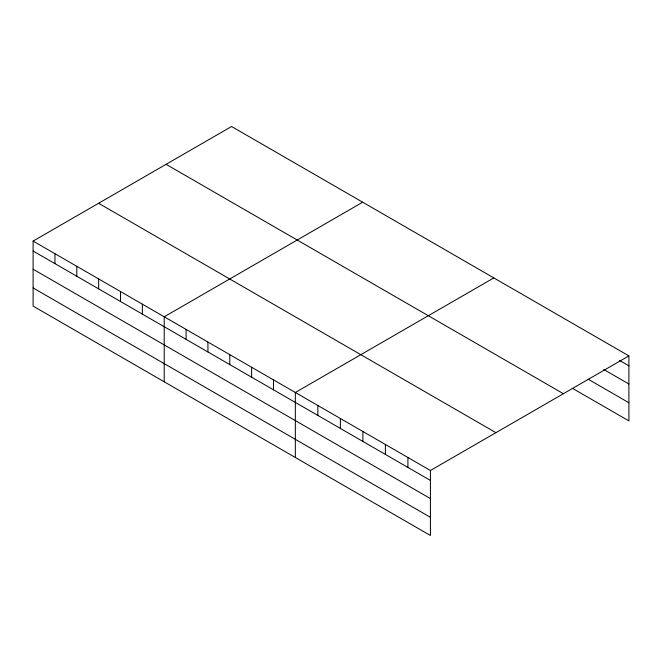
<?xml version="1.0" encoding="UTF-8"?>
<svg xmlns="http://www.w3.org/2000/svg" width="662" height="662" viewBox="0 0 662 662"><rect width="100%" height="100%" fill="white"/><g stroke="black" fill="none" stroke-linecap="round" stroke-linejoin="round"><path stroke-width="0.99" d="M33.1 241.092L430.424 470.483L430.424 535.492L33.1 306.101L33.1 241.092L231.576 126.508L628.9 355.899L628.9 420.908L572.613 388.412M362.693 202.208L164.217 316.792L164.217 381.8M493.811 277.908L295.335 392.492L295.335 457.5M430.424 470.483L628.9 355.899M619.375 360.335L628.9 365.829M603.785 369.512L628.9 384.01M588.195 379.235L628.9 402.736M166.079 164.317L563.403 393.716M98.597 203.275L495.921 432.675M33.1 251.022L430.424 480.422M33.1 269.202L430.424 498.594M33.1 287.929L430.424 517.32M407.916 457.492L407.916 467.422M385.4 444.492L385.4 454.422M362.884 431.492L362.884 441.422M340.367 418.492L340.367 428.422M317.851 405.492L317.851 415.422M273.48 379.88L273.48 389.81M251.626 367.261L251.626 377.191M229.78 354.642L229.78 364.572M207.926 342.022L207.926 351.961M186.072 329.411L186.072 339.341M142.363 304.172L142.363 314.111M120.509 291.561L120.509 301.491M98.663 278.942L98.663 288.872M76.809 266.323L76.809 276.261M54.954 253.712L54.954 263.642"/></g></svg>
